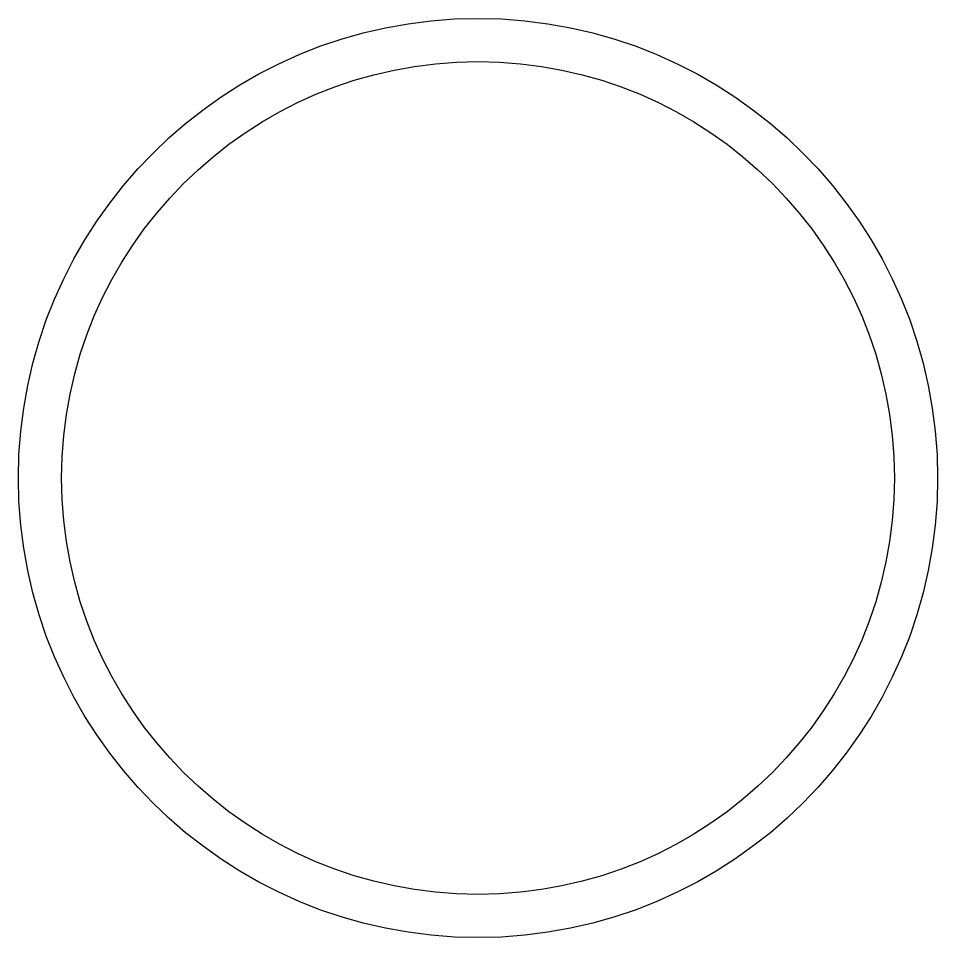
# Model space of a CAD drawing. Extents: x 210.3 to 260.3, y 275.1 to 325.1.
import ezdxf

# ---------------------------------------------------------------- set-up
doc = ezdxf.new("R2010")
doc.units = 0
doc.layers.get('0').update_dxf_attribs({"linetype": 'CONTINUOUS'})

msp = doc.modelspace()

# ---------------------------------------------------------------- linework, layer by layer
at = {"color": 0, "ltscale": 0.05}
for radius in [25, 22.65]:
    msp.add_circle((235.26, 300.069), radius, dxfattribs=at)

doc.saveas('drawing.dxf')
